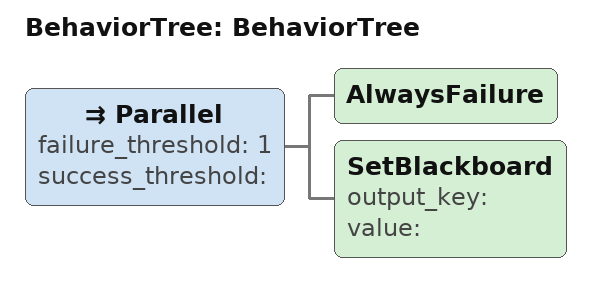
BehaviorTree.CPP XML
<?xml version="1.0"?>
<root main_tree_to_execute="BehaviorTree">
    <BehaviorTree ID="BehaviorTree">
        <Parallel failure_threshold="1" success_threshold="">
            <AlwaysFailure/>
            <SetBlackboard output_key="" value=""/>
        </Parallel>
    </BehaviorTree>
</root>
